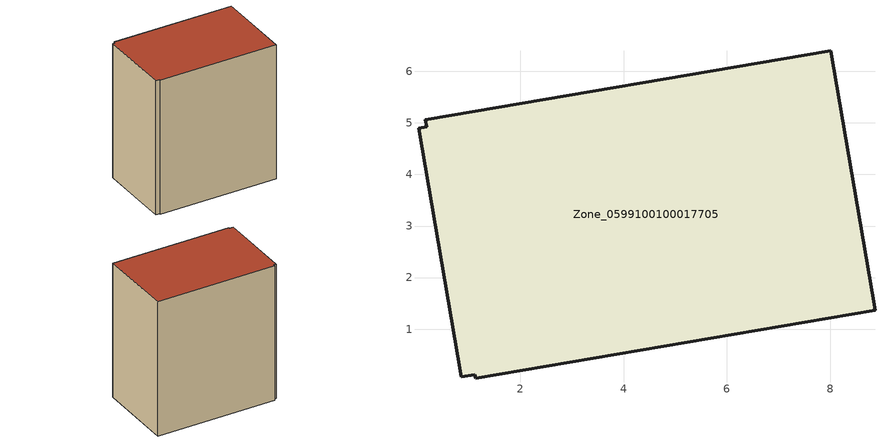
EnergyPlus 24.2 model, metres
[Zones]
Zone_0599100100017705
 floor ground (C_G): 8.01,6.4 8.87,1.37 1.13,0.05 1.12,0.12 0.85,0.07 0.02,4.89 0.18,4.92 0.16,5.06 z0
 wall outside (C_F): 8.87,1.37 8.01,6.4 0.16,5.06 0.18,4.92 0.02,4.89 0.85,0.07 1.12,0.12 1.13,0.05 8.87,1.37 z0:9.15
 roof outside (C_R): 0.85,0.07 1.12,0.12 1.13,0.05 8.87,1.37 8.01,6.4 0.16,5.06 0.18,4.92 0.02,4.89 z9.15
[BUILDING]
Pand.0599100100017705: North Axis=0; Terrain=City; Loads Convergence Tolerance Value=0.04; Temperature Convergence Tolerance Value=0.4; Solar Distribution=FullExterior; Maximum Number of Warmup Days=25; Minimum Number of Warmup Days=1
[Site:Location]
Rotterdam.The.Hague.AP_ZH_NLD Design_Conditions: Latitude=51.96; Longitude=4.45; Time Zone=1; Elevation=-4.5
[SITE:GROUNDTEMPERATURE:BUILDINGSURFACE]
18, 18, 18, 18, 18, 18, 18, 18, 18, 18, 18, 18
[MATERIAL] Thermal Absorptance=0.9; Solar Absorptance=0.7; Visible Absorptance=0.7
Name | Roughness | Thickness | Conductivity | Density | Specific Heat
G.TI.2015-2018 | MediumSmooth | 0.15 | 0.0428571 | 540 | 1210
F.TI.2015-2018 | Rough | 0.3 | 0.0666667 | 1920 | 840
R.TI.2015-2018 | MediumRough | 0.2 | 0.0333333 | 1500 | 1000
[CONSTRUCTION]
C_G: G.TI.2015-2018
C_F: F.TI.2015-2018
C_R: R.TI.2015-2018
[ZONE]
Zone_0599100100017705: Type=1; Multiplier=1; Ceiling Height=Autocalculate; Volume=Autocalculate; Floor Area=autocalculate; Part of Total Floor Area=Yes
[ZONEINFILTRATION:DESIGNFLOWRATE]
Infil_Zone_0599100100017705: Zone or ZoneList or Space or SpaceList=Zone_0599100100017705; Schedule=AlwaysOn; Design Flow Rate Calculation Method=Flow/Area; Flow Rate per Floor Area=0.0015; Constant Term Coefficient=1; Temperature Term Coefficient=0; Velocity Term Coefficient=0; Velocity Squared Term Coefficient=0
[HVACTEMPLATE:ZONE:IDEALLOADSAIRSYSTEM]
Zone_0599100100017705: Maximum Heating Supply Air Temperature=50; Minimum Cooling Supply Air Temperature=13; Maximum Heating Supply Air Humidity Ratio=0.0156; Minimum Cooling Supply Air Humidity Ratio=0.0077; Heating Limit=NoLimit; Cooling Limit=NoLimit; Dehumidification Control Type=ConstantSensibleHeatRatio; Cooling Sensible Heat Ratio=0.7; Dehumidification Setpoint=60; Humidification Control Type=None; Humidification Setpoint=30; Outdoor Air Method=None; Outdoor Air Flow Rate per Person=0.00944; Outdoor Air Flow Rate per Zone Floor Area=0; Outdoor Air Flow Rate per Zone=0; Demand Controlled Ventilation Type=None; Outdoor Air Economizer Type=NoEconomizer; Heat Recovery Type=None; Sensible Heat Recovery Effectiveness=0.7; Latent Heat Recovery Effectiveness=0.65
[ZONECONTROL:THERMOSTAT]
ThermostatControl_Zone_0599100100017705: Zone or ZoneList=Zone_0599100100017705; Control Type Schedule=DualSetpointControlType; Control 1=Thermostat_Zone_0599100100017705; Temperature Difference Between Cutout And Setpoint=0
[THERMOSTATSETPOINT:DUALSETPOINT]
Thermostat_Zone_0599100100017705: Heating Setpoint Temperature Schedule=HeatingSetpoint_Zone_0599100100017705; Cooling Setpoint Temperature Schedule=CoolingSetpoint_Zone_0599100100017705
[SCHEDULE:COMPACT]
HeatingSetpoint_Zone_0599100100017705: Through: 12/31, For: AllDays, Until: 24:00, 21
CoolingSetpoint_Zone_0599100100017705: Through: 12/31, For: AllDays, Until: 24:00, 24
DualSetpointControlType: Through: 12/31, For: AllDays, Until: 24:00, 4
AlwaysOn: Through: 12/31, For: AllDays, Until: 24:00, 1
